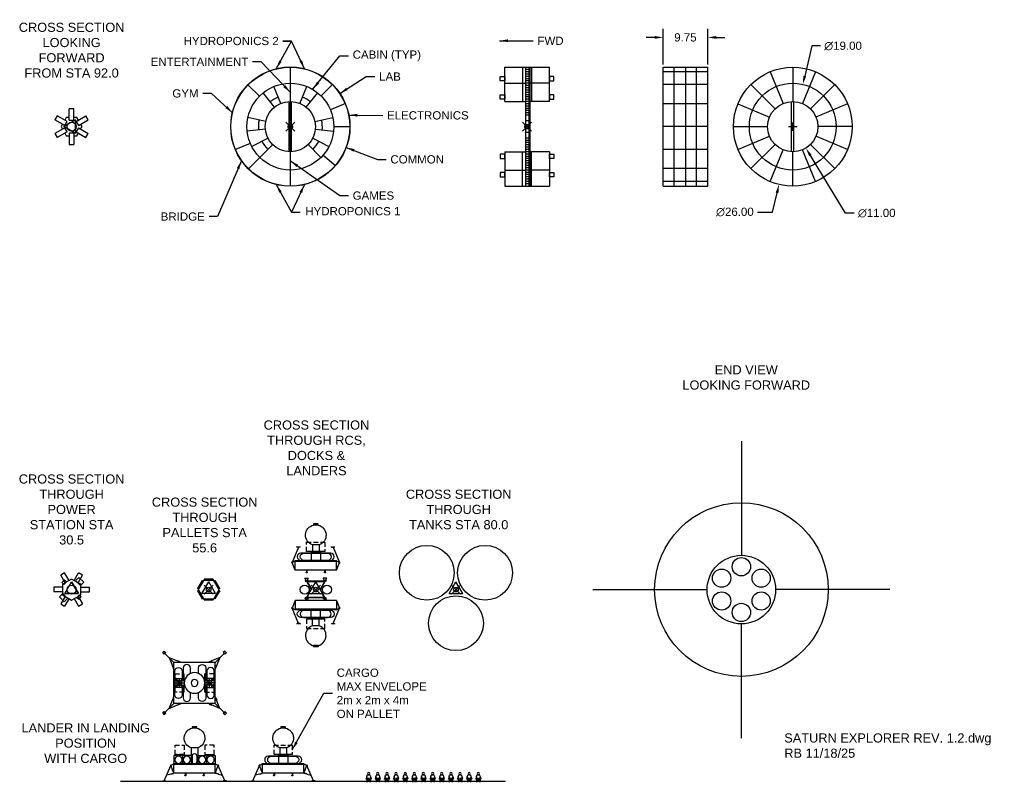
# Model space of a CAD drawing. Extents: x -551 to 377, y -175 to 369.
# Drawn here: x 164.5 to 377.1, y -42 to 124.8 of the extents above; entities that cross this region are included whole.
import ezdxf

# ---------------------------------------------------------------- set-up
doc = ezdxf.new("R2010")
doc.units = 0
doc.header["$LTSCALE"] = 2
doc.header["$MEASUREMENT"] = 0
doc.header["$PDMODE"] = 35
doc.linetypes.add('DASHED', pattern=[0.75, 0.5, -0.25])
doc.layers.get('0').update_dxf_attribs({"color": 2, "linetype": 'CONTINUOUS'})
doc.layers.get('DEFPOINTS').update_dxf_attribs({"color": 2, "linetype": 'CONTINUOUS'})
for name, color, linetype in [('ARTICLES', 122, 'CONTINUOUS'), ('BAT', 6, 'CONTINUOUS'), ('BEARING', 1, 'CONTINUOUS'), ('CALLOUTS2', 5, 'CONTINUOUS'), ('CREW', 7, 'CONTINUOUS'), ('DIM', 5, 'CONTINUOUS'), ('GEN', 30, 'CONTINUOUS'), ('HATCH', 6, 'CONTINUOUS'), ('LANDER', 232, 'CONTINUOUS'), ('NOZZLE', 1, 'CONTINUOUS'), ('PALLET', 32, 'CONTINUOUS'), ('PARTITION', 252, 'CONTINUOUS'), ('RADIATORS', 1, 'CONTINUOUS'), ('RCS', 5, 'CONTINUOUS'), ('REACTOR', 6, 'CONTINUOUS'), ('RING', 94, 'CONTINUOUS'), ('SHIELDING', 132, 'CONTINUOUS'), ('STRUCTURE', 252, 'CONTINUOUS'), ('TANKS', 5, 'CONTINUOUS'), ('TEXT', 5, 'CONTINUOUS'), ('UTILITIES', 7, 'CONTINUOUS')]:
    doc.layers.add(name, color=color, linetype=linetype)
doc.styles.get("Standard").update_dxf_attribs({"font": 'arial.ttf'})
doc.dimstyles.get("Standard").update_dxf_attribs({"dimscale": 10, "dimtxt": 0.18, "dimasz": 0.1875, "dimexe": 0.1875, "dimexo": 0.0625, "dimgap": 0.09375, "dimtad": 0, "dimtih": 1, "dimtoh": 1, "dimzin": 0, "dimtxsty": 'STANDARD', "dimcen": 0.09375, "dimazin": 3, "dimtfac": 1, "dimtdec": 4, "dimtofl": 0, "dimtmove": 0, "dimatfit": 3, "dimtolj": 1, "dimtzin": 0})

# ---------------------------------------------------------------- blocks, each defined once
blk = doc.blocks.new('*D26')
at = {"color": 0, "linetype": 'BYBLOCK'}
for p, q in [((146.594812, 100.374405), (146.594812, 102.249405)), ((145.657312, 101.311905), (147.532312, 101.311905)), ((142.14876, 82.63018), (143.150907, 86.841067)), ((138.875261, 82.63018), (142.14876, 82.63018))]:
    blk.add_line(p, q, dxfattribs=at)
blk.add_solid([(142.846897, 86.913418), (143.454916, 86.768716), (143.585012, 88.665123)], dxfattribs=at)
at = {"layer": 'DEFPOINTS', "color": 0, "linetype": 'BYBLOCK'}
for p in [(149.604612, 113.958687), (143.585012, 88.665123)]:
    blk.add_point(p, dxfattribs=at)
at = {"color": 0, "linetype": 'BYBLOCK', "insert": (133.924596, 82.63018), "char_height": 1.8, "attachment_point": 5}
blk.add_mtext('\\A1;∅26.00', dxfattribs=at)
blk = doc.blocks.new('*D27')
at = {"color": 0, "linetype": 'BYBLOCK'}
for p, q in [((150.774928, 118.966653), (149.215612, 112.380872)), ((152.649928, 118.966653), (150.774928, 118.966653)), ((146.594812, 100.374405), (146.594812, 102.249405)), ((145.657312, 101.311905), (147.532312, 101.311905))]:
    blk.add_line(p, q, dxfattribs=at)
blk.add_solid([(148.91152, 112.452872), (149.519705, 112.308872), (148.783612, 110.556317)], dxfattribs=at)
at = {"layer": 'DEFPOINTS', "color": 0, "linetype": 'BYBLOCK'}
for p in [(148.783612, 110.556317), (144.406012, 92.067493)]:
    blk.add_point(p, dxfattribs=at)
at = {"color": 0, "linetype": 'BYBLOCK', "insert": (157.600593, 118.966653), "char_height": 1.8, "attachment_point": 5}
blk.add_mtext('\\A1;∅19.00', dxfattribs=at)
blk = doc.blocks.new('LANDER-SIDE-VIEW')
for p, q in [((-0.5, -0.556259), (0.5, -0.556259)), ((-0.5, -0.806259), (-0.5, -0.556259)), ((-0.5, -0.806259), (0.5, -0.806259)), ((0.5, -0.556259), (0.5, -0.806259)), ((-0.75, -5.12132), (-0.75, -6.5529)), ((-0.75, -5.12132), (0.75, -5.12132)), ((0.75, -5.12132), (0.75, -6.5529)), ((-1, -6.5529), (1, -6.5529)), ((-1, -6.5529), (1, -6.8029)), ((1, -6.5529), (-1, -6.8029)), ((-1, -6.5529), (-1, -6.8029)), ((-1, -6.8029), (-1, -8.6529)), ((-1, -6.8029), (1, -6.8029)), ((1, -6.5529), (1, -6.8029)), ((1, -6.8029), (1, -8.6529)), ((-6.617117, -12.37289), (-5.196287, -9.012712)), ((-4.5, -8.6529), (-5.196287, -9.012712)), ((-4.5, -10.6529), (-5.196287, -9.012712)), ((-4.5, -10.6529), (-4.5, -8.6529)), ((-4.5, -8.6529), (4.5, -8.6529)), ((-4.5, -8.7529), (4.5, -8.7529)), ((4.5, -10.6529), (4.5, -8.6529)), ((4.5, -8.6529), (5.196287, -9.012712)), ((4.5, -10.6529), (5.196287, -9.012712)), ((6.617117, -12.37289), (5.196287, -9.012712)), ((-6.97067, -12.37289), (-6.97067, -12.511897)), ((-6.97067, -12.37289), (-6.274806, -12.37289)), ((-6.617117, -12.37289), (-6.617117, -12.511897)), ((-6.274806, -12.37289), (-6.274806, -12.511897)), ((-5.192078, -10.858857), (-6.089894, -11.126039)), ((-5.206957, -10.811294), (-4.620031, -10.6367)), ((-5.206957, -10.811294), (-5.177239, -10.906291)), ((-5.177239, -10.906291), (-4.590313, -10.731697)), ((-4.620031, -10.6367), (-4.590313, -10.731697)), ((-4.5, -10.6529), (-4.605172, -10.684198)), ((-4.5, -10.6529), (4.5, -10.6529)), ((-2.0625, -10.6529), (-2.0625, -11.074838)), ((-1.9375, -10.6529), (-1.9375, -11.074838)), ((1.9375, -10.6529), (1.9375, -11.074838)), ((2.0625, -10.6529), (2.0625, -11.074838)), ((4.5, -10.6529), (4.605172, -10.684198)), ((4.620031, -10.6367), (4.590313, -10.731697)), ((5.177239, -10.906291), (4.590313, -10.731697)), ((5.206957, -10.811294), (4.620031, -10.6367)), ((5.206957, -10.811294), (5.177239, -10.906291)), ((5.192078, -10.858857), (6.089894, -11.126039)), ((6.97067, -12.37289), (6.274806, -12.37289)), ((6.274806, -12.37289), (6.274806, -12.511897)), ((6.617117, -12.37289), (6.617117, -12.511897)), ((6.97067, -12.37289), (6.97067, -12.511897))]:
    blk.add_line(p, q)
at = {"linetype": 'DASHED'}
blk.add_lwpolyline([(-2, -4.5529), (-2, -6.5529), (2, -6.5529), (2, -4.5529)], close=True, dxfattribs=at)
for points in [[(-3.25, -8.5279, -1), (-3.25, -6.9279), (3.25, -6.9279, -1), (3.25, -8.5279)], [(2.59, -8.5279, 1), (2.59, -6.9279), (-2.59, -6.9279, 1), (-2.59, -8.5279)]]:
    blk.add_lwpolyline(points, format="xyb", close=True)
for centre in [(-5.196287, -9.012712), (5.196287, -9.012712)]:
    blk.add_circle(centre, 0.1)
for centre, radius, start, end in [((0, -3), 2.25, 102.839588, 250.528779), ((0, -3), 2.25, 289.471221, 77.160412), ((-2, -11.1529), 0.1, 128.682187, 51.317813), ((2, -11.1529), 0.1, 128.682187, 51.317813)]:
    blk.add_arc(centre, radius, start, end)
blk = doc.blocks.new('LANDER-FRONT-VIEW')
for p, q in [((-0.5, -0.556259), (0.5, -0.556259)), ((-0.5, -0.806259), (-0.5, -0.556259)), ((-0.5, -0.806259), (0.5, -0.806259)), ((0.5, -0.556259), (0.5, -0.806259)), ((-0.75, -5.12132), (-0.75, -8.6529)), ((-0.75, -5.12132), (0.75, -5.12132)), ((0.75, -5.12132), (0.75, -8.6529)), ((-0.75, -6.8029), (-4.5, -6.8029)), ((-4.5, -6.8029), (-4.5, -8.6529)), ((-2.27059, -6.5529), (-4.27059, -6.5529)), ((-4.27059, -6.5529), (-2.27059, -6.8029)), ((-2.27059, -6.5529), (-4.27059, -6.8029)), ((-4.27059, -6.5529), (-4.27059, -6.8029)), ((-4.27059, -6.8029), (-2.27059, -6.8029)), ((-2.6, -6.8029), (-2.6, -8.6529)), ((-2.27059, -6.5529), (-2.27059, -6.8029)), ((-0.5, -6.9029), (-0.5, -8.1529)), ((0.5, -6.9029), (0.5, -8.1529)), ((0.75, -6.8029), (4.5, -6.8029)), ((4.27059, -6.5529), (2.27059, -6.5529)), ((4.27059, -6.5529), (2.27059, -6.8029)), ((2.27059, -6.5529), (4.27059, -6.8029)), ((2.27059, -6.5529), (2.27059, -6.8029)), ((2.27059, -6.8029), (4.27059, -6.8029)), ((2.6, -6.8029), (2.6, -8.6529)), ((4.27059, -6.5529), (4.27059, -6.8029)), ((4.5, -6.8029), (4.5, -8.6529)), ((-6.617117, -12.37289), (-5.196287, -9.012712)), ((-4.5, -8.6529), (-5.196287, -9.012712)), ((-4.5, -10.6529), (-5.196287, -9.012712)), ((-4.5, -10.6529), (-4.5, -8.6529)), ((-4.5, -8.6529), (4.5, -8.6529)), ((-4.5, -8.7529), (4.5, -8.7529)), ((4.5, -10.6529), (4.5, -8.6529)), ((4.5, -8.6529), (5.196287, -9.012712)), ((4.5, -10.6529), (5.196287, -9.012712)), ((6.617117, -12.37289), (5.196287, -9.012712)), ((-6.97067, -12.37289), (-6.97067, -12.511897)), ((-6.97067, -12.37289), (-6.274806, -12.37289)), ((-6.617117, -12.37289), (-6.617117, -12.511897)), ((-6.274806, -12.37289), (-6.274806, -12.511897)), ((-5.192078, -10.858857), (-6.089894, -11.126039)), ((-5.206957, -10.811294), (-4.620031, -10.6367)), ((-5.206957, -10.811294), (-5.177239, -10.906291)), ((-5.177239, -10.906291), (-4.590313, -10.731697)), ((-4.620031, -10.6367), (-4.590313, -10.731697)), ((-4.5, -10.6529), (-4.605172, -10.684198)), ((-4.5, -10.6529), (4.5, -10.6529)), ((-2.0625, -10.6529), (-2.0625, -11.074838)), ((-1.9375, -10.6529), (-1.9375, -11.074838)), ((1.9375, -10.6529), (1.9375, -11.074838)), ((2.0625, -10.6529), (2.0625, -11.074838)), ((4.5, -10.6529), (4.605172, -10.684198)), ((4.620031, -10.6367), (4.590313, -10.731697)), ((5.177239, -10.906291), (4.590313, -10.731697)), ((5.206957, -10.811294), (4.620031, -10.6367)), ((5.206957, -10.811294), (5.177239, -10.906291)), ((5.192078, -10.858857), (6.089894, -11.126039)), ((6.274806, -12.37289), (6.274806, -12.511897)), ((6.97067, -12.37289), (6.274806, -12.37289)), ((6.617117, -12.37289), (6.617117, -12.511897)), ((6.97067, -12.37289), (6.97067, -12.511897))]:
    blk.add_line(p, q)
at = {"linetype": 'DASHED'}
for points in [[(-2.27059, -6.5529), (-4.27059, -6.5529), (-4.27059, -4.5529), (-2.27059, -4.5529)], [(2.27059, -6.5529), (4.27059, -6.5529), (4.27059, -4.5529), (2.27059, -4.5529)]]:
    blk.add_lwpolyline(points, close=True, dxfattribs=at)
for centre, radius in [((-3.525, -7.7279), 0.8), ((-1.675, -7.7279), 0.8), ((1.675, -7.7279), 0.8), ((3.525, -7.7279), 0.8), ((-5.196287, -9.012712), 0.1), ((5.196287, -9.012712), 0.1)]:
    blk.add_circle(centre, radius)
for centre, radius, start, end in [((0, -3), 2.25, 102.839588, 250.528779), ((0, -3), 2.25, 289.471221, 77.160412), ((0, -6.9029), 0.5, 0, 180), ((0, -8.1529), 0.5, 180, 0), ((-2, -11.1529), 0.1, 128.682187, 51.317813), ((2, -11.1529), 0.1, 128.682187, 51.317813)]:
    blk.add_arc(centre, radius, start, end)
blk = doc.blocks.new('CREW')
at = {"layer": 'CREW'}
for p, q in [((-0.4, 1.1), (-0.550495, 0.62512)), ((-0.303997, 0.840027), (-0.454492, 0)), ((-0.2, 0), (-0.454492, 0)), ((-0.412351, 0.60037), (-0.303997, 0.840027)), ((-0.074825, 0.707061), (-0.2, 0)), ((0.074825, 0.707061), (0.2, 0)), ((0.454492, 0), (0.2, 0)), ((0.412351, 0.60037), (0.303997, 0.840027)), ((0.303997, 0.840027), (0.454492, 0)), ((0.4, 1.1), (0.550495, 0.62512))]:
    blk.add_line(p, q, dxfattribs=at)
blk.add_circle((0, 1.75), 0.25, dxfattribs=at)
for centre, radius, start, end in [((-0.481423, 0.612745), 0.070172, 169.842925, 349.842925), ((0, 1.1), 0.4, 319.46356, 220.53644), ((0, 1.1), 0.4, 259.218627, 280.781373), ((0.481423, 0.612745), 0.070172, 190.157075, 10.157075)]:
    blk.add_arc(centre, radius, start, end, dxfattribs=at)
blk = doc.blocks.new('LANDER-TOP-VIEW')
for p, q in [((-6.97067, 6.617117), (-6.617117, 6.97067)), ((-6.97067, 6.617117), (-6.628359, 6.274806)), ((-6.628359, 6.274806), (-6.274806, 6.628359)), ((-4.5, 4.5), (-6.622738, 6.622738)), ((-6.617117, 6.97067), (-6.274806, 6.628359)), ((4.5, 4.5), (6.622738, 6.622738)), ((4.5, 4.5), (6.622738, 6.622738)), ((4.5, 4.5), (6.622738, 6.622738)), ((4.5, 4.5), (6.622738, 6.622738)), ((6.617117, 6.97067), (6.274806, 6.628359)), ((6.617117, 6.97067), (6.274806, 6.628359)), ((6.617117, 6.97067), (6.274806, 6.628359)), ((6.617117, 6.97067), (6.274806, 6.628359)), ((6.628359, 6.274806), (6.274806, 6.628359)), ((6.628359, 6.274806), (6.274806, 6.628359)), ((6.628359, 6.274806), (6.274806, 6.628359)), ((6.628359, 6.274806), (6.274806, 6.628359)), ((6.97067, 6.617117), (6.617117, 6.97067)), ((6.97067, 6.617117), (6.617117, 6.97067)), ((6.97067, 6.617117), (6.617117, 6.97067)), ((6.97067, 6.617117), (6.617117, 6.97067)), ((6.97067, 6.617117), (6.628359, 6.274806)), ((6.97067, 6.617117), (6.628359, 6.274806)), ((6.97067, 6.617117), (6.628359, 6.274806)), ((6.97067, 6.617117), (6.628359, 6.274806)), ((-5.561369, 5.561369), (-3.739067, 4.806236)), ((-5.561369, 5.561369), (-4.806236, 3.739067)), ((-4.5, 4.5), (-4.5, -4.5)), ((-4.5, 4.5), (4.5, 4.5)), ((-3.719969, 4.852341), (-3.758238, 4.759953)), ((-3.758238, 4.759953), (-3.20391, 4.530343)), ((-3.165642, 4.622731), (-3.719969, 4.852341)), ((-3.20391, 4.530343), (-3.165642, 4.622731)), ((-3.184776, 4.576537), (-3, 4.5)), ((-2.5, 4.325), (2.59, 4.325)), ((1, 4.27059), (-1, 2.27059)), ((-1, 2.27059), (-1, 4.27059)), ((-1, 4.27059), (1, 2.27059)), ((-1, 4.27059), (1, 4.27059)), ((-0.5, 4.27059), (-0.5, 2.27059)), ((0, 4.27059), (0, 2.27059)), ((0.5, 4.27059), (0.5, 2.27059)), ((1, 4.27059), (1, 2.27059)), ((3.184776, 4.576537), (3, 4.5)), ((3.165642, 4.622731), (3.719969, 4.852341)), ((3.20391, 4.530343), (3.165642, 4.622731)), ((3.758238, 4.759953), (3.20391, 4.530343)), ((3.719969, 4.852341), (3.758238, 4.759953)), ((5.561369, 5.561369), (3.739067, 4.806236)), ((4.5, 4.5), (4.5, -4.5)), ((5.561369, 5.561369), (4.806236, 3.739067)), ((-4.852341, 3.719969), (-4.759953, 3.758238)), ((-4.622731, 3.165642), (-4.852341, 3.719969)), ((-4.759953, 3.758238), (-4.530343, 3.20391)), ((-4.530343, 3.20391), (-4.622731, 3.165642)), ((-1, 3.77059), (1, 3.77059)), ((-1, 3.27059), (1, 3.27059)), ((-1, 2.77059), (1, 2.77059)), ((1, 2.27059), (-1, 2.27059)), ((4.759953, 3.758238), (4.530343, 3.20391)), ((4.530343, 3.20391), (4.622731, 3.165642)), ((4.622731, 3.165642), (4.852341, 3.719969)), ((4.852341, 3.719969), (4.759953, 3.758238)), ((-5.561369, -5.561369), (-4.806236, -3.739067)), ((-4.622731, -3.165642), (-4.852341, -3.719969)), ((-4.852341, -3.719969), (-4.759953, -3.758238)), ((-4.759953, -3.758238), (-4.530343, -3.20391)), ((-4.530343, -3.20391), (-4.622731, -3.165642)), ((-1, -4.27059), (1, -2.27059)), ((1, -4.27059), (-1, -2.27059)), ((-1, -2.27059), (-1, -4.27059)), ((1, -2.27059), (-1, -2.27059)), ((-1, -2.77059), (1, -2.77059)), ((-1, -3.27059), (1, -3.27059)), ((-1, -3.77059), (1, -3.77059)), ((-0.5, -4.27059), (-0.5, -2.27059)), ((0, -4.27059), (0, -2.27059)), ((0.5, -4.27059), (0.5, -2.27059)), ((1, -4.27059), (1, -2.27059)), ((4.530343, -3.20391), (4.622731, -3.165642)), ((4.759953, -3.758238), (4.530343, -3.20391)), ((4.622731, -3.165642), (4.852341, -3.719969)), ((4.852341, -3.719969), (4.759953, -3.758238)), ((5.561369, -5.561369), (4.806236, -3.739067)), ((-6.97067, -6.617117), (-6.628359, -6.274806)), ((-6.97067, -6.617117), (-6.628359, -6.274806)), ((-6.97067, -6.617117), (-6.628359, -6.274806)), ((-6.97067, -6.617117), (-6.628359, -6.274806)), ((-6.274806, -6.628359), (-6.628359, -6.274806)), ((-6.274806, -6.628359), (-6.628359, -6.274806)), ((-6.274806, -6.628359), (-6.628359, -6.274806)), ((-6.274806, -6.628359), (-6.628359, -6.274806)), ((-4.5, -4.5), (-6.622738, -6.622738)), ((-4.5, -4.5), (-6.622738, -6.622738)), ((-4.5, -4.5), (-6.622738, -6.622738)), ((-4.5, -4.5), (-6.622738, -6.622738)), ((-5.561369, -5.561369), (-3.739067, -4.806236)), ((-4.5, -4.5), (4.5, -4.5)), ((-3.758238, -4.759953), (-3.20391, -4.530343)), ((-3.719969, -4.852341), (-3.758238, -4.759953)), ((-3.165642, -4.622731), (-3.719969, -4.852341)), ((-3.20391, -4.530343), (-3.165642, -4.622731)), ((-3.184776, -4.576537), (-3, -4.5)), ((-2.5, -4.325), (2.59, -4.325)), ((-1, -4.27059), (1, -4.27059)), ((3.184776, -4.576537), (3, -4.5)), ((3.20391, -4.530343), (3.165642, -4.622731)), ((3.165642, -4.622731), (3.719969, -4.852341)), ((3.758238, -4.759953), (3.20391, -4.530343)), ((3.719969, -4.852341), (3.758238, -4.759953)), ((5.561369, -5.561369), (3.739067, -4.806236)), ((4.5, -4.5), (6.622738, -6.622738)), ((6.274806, -6.628359), (6.628359, -6.274806)), ((6.97067, -6.617117), (6.628359, -6.274806)), ((-6.617117, -6.97067), (-6.97067, -6.617117)), ((-6.617117, -6.97067), (-6.97067, -6.617117)), ((-6.617117, -6.97067), (-6.97067, -6.617117)), ((-6.617117, -6.97067), (-6.97067, -6.617117)), ((-6.617117, -6.97067), (-6.274806, -6.628359)), ((-6.617117, -6.97067), (-6.274806, -6.628359)), ((-6.617117, -6.97067), (-6.274806, -6.628359)), ((-6.617117, -6.97067), (-6.274806, -6.628359)), ((6.617117, -6.97067), (6.274806, -6.628359)), ((6.617117, -6.97067), (6.97067, -6.617117))]:
    blk.add_line(p, q)
at = {"linetype": 'DASHED'}
for p, q in [((-2, 4.27059), (-1, 4.27059)), ((-2, 2.27059), (-2, 4.27059)), ((1, 4.27059), (2, 4.27059)), ((2, 4.27059), (2, 2.27059)), ((-2, 2.27059), (-1, 2.27059)), ((1, 2.27059), (2, 2.27059)), ((-2, -2.27059), (-1, -2.27059)), ((-2, -2.27059), (-2, -4.27059)), ((1, -2.27059), (2, -2.27059)), ((2, -4.27059), (2, -2.27059)), ((-2, -4.27059), (-1, -4.27059)), ((1, -4.27059), (2, -4.27059))]:
    blk.add_line(p, q, dxfattribs=at)
for points in [[(-1, 2.725), (-2.59, 2.725, -1), (-2.59, 4.325), (-2.5, 4.325)], [(2.5, 4.325), (2.59, 4.325, -1), (2.59, 2.725), (1, 2.725)], [(-1, 2.475), (-3.25, 2.475, 1), (-3.25, 0.875), (-2.07289, 0.875)], [(2.07289, 0.875), (3.25, 0.875, 1), (3.25, 2.475), (1, 2.475)], [(-1, -2.475), (-3.25, -2.475, -1), (-3.25, -0.875), (-2.07289, -0.875)], [(2.07289, -0.875), (3.25, -0.875, -1), (3.25, -2.475), (1, -2.475)], [(-1, -2.725), (-2.59, -2.725, 1), (-2.59, -4.325), (-2.5, -4.325)], [(2.5, -4.325), (2.59, -4.325, 1), (2.59, -2.725), (1, -2.725)]]:
    blk.add_lwpolyline(points, format="xyb")
for radius in [2.25, 0.75]:
    blk.add_circle((0, 0), radius)
at = {"layer": 'DIM', "char_height": 4.32, "attachment_point": 6}
for insert in [(283.591239, 148.856929), (299.931237, 148.856929), (195.932948, 142.639082), (212.272946, 142.639082), (277.048491, 143.39568), (293.388489, 143.39568), (189.3902, 137.177832), (205.730198, 137.177832), (190.340711, 129.809113), (206.680709, 129.809113), (255.775896, 129.809113), (272.115894, 129.809113), (183.797962, 124.347863), (200.13796, 124.347863), (249.233148, 124.347863), (265.573146, 124.347863)]:
    blk.add_mtext('\\A1;', dxfattribs=dict(at, insert=insert))
blk = doc.blocks.new('LANDER-SIDE-DOCK')
for p, q in [((-0.5, -0.556259), (0.5, -0.556259)), ((-0.5, -0.806259), (-0.5, -0.556259)), ((-0.5, -0.806259), (0.5, -0.806259)), ((0.5, -0.556259), (0.5, -0.806259)), ((-3.775457, -5.652533), (-5.196287, -9.012712)), ((-4.117768, -5.652533), (-4.117768, -5.513527)), ((-3.421904, -5.652533), (-4.117768, -5.652533)), ((-3.775457, -5.652533), (-3.775457, -5.513527)), ((-3.421904, -5.652533), (-3.421904, -5.513527)), ((-0.75, -5.12132), (-0.75, -6.5529)), ((-0.75, -5.12132), (0.75, -5.12132)), ((0.75, -5.12132), (0.75, -6.5529)), ((3.421904, -5.652533), (3.421904, -5.513527)), ((3.421904, -5.652533), (4.117768, -5.652533)), ((3.775457, -5.652533), (3.775457, -5.513527)), ((3.775457, -5.652533), (5.196287, -9.012712)), ((4.117768, -5.652533), (4.117768, -5.513527)), ((1, -6.5529), (-1, -6.8029)), ((-1, -6.5529), (1, -6.8029)), ((-1, -6.5529), (-1, -6.8029)), ((-1, -6.5529), (1, -6.5529)), ((-1, -6.8029), (-1, -8.6529)), ((-1, -6.8029), (1, -6.8029)), ((1, -6.5529), (1, -6.8029)), ((1, -6.8029), (1, -8.6529)), ((-4.5, -8.6529), (-5.196287, -9.012712)), ((-4.5, -10.6529), (-5.196287, -9.012712)), ((-4.5, -8.6529), (4.5, -8.6529)), ((-4.5, -10.6529), (-4.5, -8.6529)), ((-4.5, -8.7529), (4.5, -8.7529)), ((4.5, -10.6529), (4.5, -8.6529)), ((4.5, -8.6529), (5.196287, -9.012712)), ((4.5, -10.6529), (5.196287, -9.012712)), ((-4.5, -10.6529), (4.5, -10.6529)), ((-2.0625, -10.6529), (-2.0625, -11.074838)), ((-1.9375, -10.6529), (-1.9375, -11.074838)), ((1.9375, -10.6529), (1.9375, -11.074838)), ((2.0625, -10.6529), (2.0625, -11.074838))]:
    blk.add_line(p, q)
at = {"linetype": 'DASHED'}
blk.add_lwpolyline([(-2, -4.5529), (-2, -6.5529), (2, -6.5529), (2, -4.5529)], close=True, dxfattribs=at)
for points in [[(-3.25, -8.5279, -1), (-3.25, -6.9279), (3.25, -6.9279, -1), (3.25, -8.5279)], [(2.59, -8.5279, 1), (2.59, -6.9279), (-2.59, -6.9279, 1), (-2.59, -8.5279)]]:
    blk.add_lwpolyline(points, format="xyb", close=True)
for centre in [(-5.196287, -9.012712), (5.196287, -9.012712)]:
    blk.add_circle(centre, 0.1)
for centre, radius, start, end in [((0, -3), 2.25, 102.839588, 250.528779), ((0, -3), 2.25, 289.471221, 77.160412), ((-2, -11.1529), 0.1, 128.682187, 51.317813), ((2, -11.1529), 0.1, 128.682187, 51.317813)]:
    blk.add_arc(centre, radius, start, end)
blk = doc.blocks.new('*D28')
at = {"color": 0, "linetype": 'BYBLOCK'}
for p, q in [((146.594812, 100.374405), (146.594812, 102.249405)), ((145.657312, 101.311905), (147.532312, 101.311905)), ((158.150925, 82.380445), (150.437331, 95.017012)), ((160.025925, 82.380445), (158.150925, 82.380445))]:
    blk.add_line(p, q, dxfattribs=at)
blk.add_solid([(150.704064, 95.179831), (150.170598, 94.854194), (149.460419, 96.617409)], dxfattribs=at)
at = {"layer": 'DEFPOINTS', "color": 0, "linetype": 'BYBLOCK'}
for p in [(143.729205, 106.006401), (149.460419, 96.617409)]:
    blk.add_point(p, dxfattribs=at)
at = {"color": 0, "linetype": 'BYBLOCK', "insert": (164.97659, 82.380445), "char_height": 1.8, "attachment_point": 5}
blk.add_mtext('\\A1;∅11.00', dxfattribs=at)
blk = doc.blocks.new('*D25')
at = {"color": 0, "linetype": 'BYBLOCK'}
for p, q in [((118.221933, 114.936905), (118.221933, 122.714667)), ((127.971933, 114.936905), (127.971933, 122.714667)), ((116.346933, 120.839667), (114.471933, 120.839667)), ((129.846933, 120.839667), (131.721933, 120.839667))]:
    blk.add_line(p, q, dxfattribs=at)
for points in [[(116.346933, 121.152167), (116.346933, 120.527167), (118.221933, 120.839667)], [(129.846933, 121.152167), (129.846933, 120.527167), (127.971933, 120.839667)]]:
    blk.add_solid(points, dxfattribs=at)
at = {"layer": 'DEFPOINTS', "color": 0, "linetype": 'BYBLOCK'}
for p in [(127.971933, 120.839667), (118.221933, 114.311905), (127.971933, 114.311905)]:
    blk.add_point(p, dxfattribs=at)
at = {"color": 0, "linetype": 'BYBLOCK', "insert": (123.096933, 120.839667), "char_height": 1.8, "attachment_point": 5}
blk.add_mtext('\\A1;9.75', dxfattribs=at)

msp = doc.modelspace()

# ---------------------------------------------------------------- linework, layer by layer
at = {"layer": 'ARTICLES'}
for points in [[(269.749582, 112.311905), (270.749582, 112.311905), (270.749582, 111.311905), (269.749582, 111.311905)], [(281.499582, 112.311905), (280.499582, 112.311905), (280.499582, 111.311905), (281.499582, 111.311905)], [(269.749582, 108.311905), (270.749582, 108.311905), (270.749582, 107.311905), (269.749582, 107.311905)], [(281.499582, 108.311905), (280.499582, 108.311905), (280.499582, 107.311905), (281.499582, 107.311905)], [(269.749582, 94.311905), (270.749582, 94.311905), (270.749582, 95.311905), (269.749582, 95.311905)], [(281.499582, 94.311905), (280.499582, 94.311905), (280.499582, 95.311905), (281.499582, 95.311905)], [(269.749582, 90.311905), (270.749582, 90.311905), (270.749582, 91.311905), (269.749582, 91.311905)], [(281.499582, 90.311905), (280.499582, 90.311905), (280.499582, 91.311905), (281.499582, 91.311905)]]:
    msp.add_lwpolyline(points, close=True, dxfattribs=at)
at = {"layer": 'BAT'}
for points in [[(173.81004, 1.555635), (174.375725, 2.12132), (174.799989, 1.697056), (174.234304, 1.131371)], [(177.486995, -2.12132), (178.05268, -1.555635), (177.628416, -1.131371), (177.062731, -1.697056)]]:
    msp.add_lwpolyline(points, close=True, dxfattribs=at)
at = {"layer": 'BEARING'}
for p, q in [((271.349582, 114.366905), (271.344582, 114.366905)), ((271.404582, 114.366905), (271.399582, 114.366905)), ((279.844582, 114.366905), (279.849582, 114.366905)), ((279.899582, 114.366905), (279.904582, 114.366905)), ((271.349582, 88.256905), (271.344582, 88.256905)), ((271.404582, 88.256905), (271.399582, 88.256905)), ((279.844582, 88.256905), (279.849582, 88.256905)), ((279.899582, 88.256905), (279.904582, 88.256905))]:
    msp.add_line(p, q, dxfattribs=at)
for points in [[(271.344582, 114.366905), (271.344582, 114.311905), (271.404582, 114.311905), (271.404582, 114.366905)], [(271.349582, 114.366905), (271.349582, 114.316905), (271.399582, 114.316905), (271.399582, 114.366905)], [(279.904582, 114.366905), (279.904582, 114.311905), (279.844582, 114.311905), (279.844582, 114.366905)], [(279.899582, 114.366905), (279.899582, 114.316905), (279.849582, 114.316905), (279.849582, 114.366905)], [(271.344582, 88.256905), (271.344582, 88.311905), (271.404582, 88.311905), (271.404582, 88.256905)], [(271.349582, 88.256905), (271.349582, 88.306905), (271.399582, 88.306905), (271.399582, 88.256905)], [(279.904582, 88.256905), (279.904582, 88.311905), (279.844582, 88.311905), (279.844582, 88.256905)], [(279.899582, 88.256905), (279.899582, 88.306905), (279.849582, 88.306905), (279.849582, 88.256905)]]:
    msp.add_lwpolyline(points, dxfattribs=at)
msp.add_circle((223.817104, 101.311905), 13.05, dxfattribs=at)
at = {"layer": 'CALLOUTS2'}
for p, q in [((222.201564, 120.046485), (224.076564, 120.046485)), ((224.076564, 82.577325), (225.936375, 82.577325))]:
    msp.add_line(p, q, dxfattribs=at)
at = {"layer": 'DIM'}
for p in [(223.817104, 101.311905), (223.817104, 101.311905), (275.624582, 101.311905), (205.94255, 0), (229.377302, 0), (260.05417, -0.025101)]:
    msp.add_point(p, dxfattribs=at)
at = {"layer": 'GEN'}
for points in [[(177.875904, 0.883883), (176.815244, 1.944544), (177.52235, 2.65165), (178.583011, 1.59099)], [(175.047477, -1.944544), (173.986816, -0.883883), (173.27971, -1.59099), (174.34037, -2.65165)]]:
    msp.add_lwpolyline(points, close=True, dxfattribs=at)
at = {"layer": 'HATCH'}
for centre in [(175.93136, 101.311905), (175.93136, 0)]:
    msp.add_circle(centre, 1, dxfattribs=at)
at = {"layer": 'NOZZLE'}
for centre in [(322.534682, 5), (318.204555, 2.5), (326.864809, 2.5), (318.204555, -2.5), (326.864809, -2.5), (322.534682, -5)]:
    msp.add_circle(centre, 2, dxfattribs=at)
at = {"layer": 'PALLET'}
for p, q in [((204.94255, 2.25), (204.94255, 2)), ((204.94255, 2.25), (206.94255, 2)), ((206.94255, 2.25), (204.94255, 2)), ((206.94255, 2.25), (204.94255, 2.25)), ((206.94255, 2.25), (206.94255, 2)), ((204.493992, 1.991025), (203.493992, 0.258975)), ((203.493992, 0.258975), (204.710499, 1.866025)), ((203.493992, 0.258975), (203.710499, 0.133975)), ((204.493992, 1.991025), (203.710499, 0.133975)), ((204.710499, 1.866025), (203.710499, 0.133975)), ((204.493992, 1.991025), (204.710499, 1.866025)), ((206.94255, 2), (204.94255, 2)), ((207.391107, 1.991025), (207.1746, 1.866025)), ((208.391107, 0.258975), (207.1746, 1.866025)), ((208.1746, 0.133975), (207.1746, 1.866025)), ((207.391107, 1.991025), (208.1746, 0.133975)), ((208.391107, 0.258975), (207.391107, 1.991025)), ((208.391107, 0.258975), (208.1746, 0.133975)), ((203.493992, -0.258975), (203.710499, -0.133975)), ((203.493992, -0.258975), (204.710499, -1.866025)), ((203.493992, -0.258975), (204.493992, -1.991025)), ((204.493992, -1.991025), (203.710499, -0.133975)), ((203.710499, -0.133975), (204.710499, -1.866025)), ((204.493992, -1.991025), (204.710499, -1.866025)), ((204.94255, -2.25), (204.94255, -2)), ((206.94255, -2.25), (204.94255, -2)), ((204.94255, -2), (206.94255, -2)), ((204.94255, -2.25), (206.94255, -2)), ((206.94255, -2.25), (206.94255, -2)), ((207.1746, -1.866025), (208.1746, -0.133975)), ((208.391107, -0.258975), (207.1746, -1.866025)), ((207.391107, -1.991025), (207.1746, -1.866025)), ((207.391107, -1.991025), (208.1746, -0.133975)), ((207.391107, -1.991025), (208.391107, -0.258975)), ((208.391107, -0.258975), (208.1746, -0.133975)), ((204.94255, -2.25), (206.94255, -2.25))]:
    msp.add_line(p, q, dxfattribs=at)
at = {"layer": 'PARTITION'}
for p, q in [((217.041225, 107.970543), (214.544848, 110.423725)), ((220.355842, 105.586208), (217.83856, 108.694792)), ((221.721773, 106.397137), (220.197896, 110.095488)), ((225.912434, 106.397137), (227.436311, 110.095488)), ((227.278366, 105.586208), (229.795648, 108.694792)), ((230.534618, 108.029419), (233.009492, 110.504293)), ((235.856226, 106.347979), (232.581216, 104.978012)), ((218.437292, 102.455419), (214.524702, 103.287066)), ((229.196916, 102.455419), (233.109506, 103.287066)), ((218.347233, 100.736998), (214.369146, 100.318885)), ((229.286974, 100.736998), (233.265062, 100.318885)), ((233.317104, 101.311905), (236.817104, 101.311905)), ((218.925314, 98.797866), (215.367648, 96.969475)), ((228.708894, 98.797866), (232.266559, 96.969475)), ((215.052992, 97.645798), (211.824109, 96.295126)), ((217.123079, 94.570983), (219.948433, 97.402508)), ((230.511129, 94.570983), (227.685775, 97.402508)), ((217.123079, 94.570983), (214.656859, 92.087485)), ((231.008557, 95.104409), (233.65804, 92.817437))]:
    msp.add_line(p, q, dxfattribs=at)
for start, end in [(112.393731, 129), (51, 67.606269), (168, 186), (354, 12), (207.2, 225.249107), (314.750893, 332.8)]:
    msp.add_arc((223.817104, 101.311905), 7, start, end, dxfattribs=at)
at = {"layer": 'RADIATORS'}
for p, q in [((322.534682, 32.515071), (322.534682, 7.5)), ((290.019611, 0), (315.034682, 0)), ((355.049753, 0), (330.034682, 0)), ((322.534682, -32.515071), (322.534682, -7.5))]:
    msp.add_line(p, q, dxfattribs=at)
at = {"layer": 'RCS'}
for centre in [(226.940144, 0), (231.81446, 0)]:
    msp.add_circle(centre, 1, dxfattribs=at)
at = {"layer": 'REACTOR'}
msp.add_circle((322.534682, 0), 7.5, dxfattribs=at)
at = {"layer": 'RING'}
for p, q in [((223.817104, 88.311905), (223.817104, 114.311905)), ((270.749582, 110.811905), (270.749582, 114.311905)), ((270.749582, 114.311905), (280.499582, 114.311905)), ((274.624582, 114.311905), (274.624582, 106.811905)), ((275.249582, 114.311905), (275.249582, 88.311905)), ((275.999582, 113.811905), (275.249582, 113.811905)), ((275.999582, 113.311905), (275.249582, 113.311905)), ((275.999582, 112.811905), (275.249582, 112.811905)), ((275.999582, 114.311905), (275.999582, 88.311905)), ((276.624582, 114.311905), (276.624582, 106.811905)), ((280.499582, 110.811905), (280.499582, 114.311905)), ((270.749582, 106.811905), (270.749582, 110.811905)), ((270.749582, 110.811905), (275.249582, 110.811905)), ((275.999582, 112.311905), (275.249582, 112.311905)), ((275.999582, 111.811905), (275.249582, 111.811905)), ((275.999582, 111.311905), (275.249582, 111.311905)), ((275.999582, 110.811905), (275.249582, 110.811905)), ((280.499582, 110.811905), (275.999582, 110.811905)), ((280.499582, 106.811905), (280.499582, 110.811905)), ((280.499582, 106.811905), (280.499582, 110.811905)), ((275.999582, 110.311905), (275.249582, 110.311905)), ((275.999582, 109.811905), (275.249582, 109.811905)), ((275.999582, 109.311905), (275.249582, 109.311905)), ((275.999582, 108.811905), (275.249582, 108.811905)), ((223.567104, 95.81759), (223.567104, 106.80622)), ((224.067104, 95.81759), (224.067104, 106.80622)), ((270.749582, 106.811905), (275.249582, 106.811905)), ((275.999582, 108.311905), (275.249582, 108.311905)), ((275.999582, 107.811905), (275.249582, 107.811905)), ((275.999582, 107.311905), (275.249582, 107.311905)), ((275.999582, 106.811905), (275.249582, 106.811905)), ((275.999582, 106.311905), (275.249582, 106.311905)), ((280.499582, 106.811905), (275.999582, 106.811905)), ((275.999582, 105.811905), (275.249582, 105.811905)), ((275.999582, 105.311905), (275.249582, 105.311905)), ((275.999582, 104.811905), (275.249582, 104.811905)), ((275.999582, 104.311905), (275.249582, 104.311905)), ((275.999582, 103.829448), (275.249582, 103.829448)), ((275.999582, 102.570677), (275.249582, 102.570677)), ((275.999582, 101.311905), (275.249582, 101.311905)), ((275.999582, 100.053133), (275.249582, 100.053133)), ((275.999582, 98.794362), (275.249582, 98.794362)), ((275.999582, 98.311905), (275.249582, 98.311905)), ((275.999582, 97.811905), (275.249582, 97.811905)), ((270.749582, 95.811905), (270.749582, 91.811905)), ((270.749582, 95.811905), (275.249582, 95.811905)), ((274.624582, 88.311905), (274.624582, 95.811905)), ((275.999582, 97.311905), (275.249582, 97.311905)), ((275.999582, 96.811905), (275.249582, 96.811905)), ((275.999582, 96.311905), (275.249582, 96.311905)), ((275.999582, 95.811905), (275.249582, 95.811905)), ((280.499582, 95.811905), (275.999582, 95.811905)), ((276.624582, 88.311905), (276.624582, 95.811905)), ((280.499582, 95.811905), (280.499582, 91.811905)), ((275.999582, 95.311905), (275.249582, 95.311905)), ((275.999582, 94.811905), (275.249582, 94.811905)), ((275.999582, 94.311905), (275.249582, 94.311905)), ((275.999582, 93.811905), (275.249582, 93.811905)), ((270.749582, 91.811905), (270.749582, 88.311905)), ((270.749582, 91.811905), (275.124582, 91.811905)), ((270.749582, 91.811905), (275.249582, 91.811905)), ((275.999582, 93.311905), (275.249582, 93.311905)), ((275.999582, 92.811905), (275.249582, 92.811905)), ((275.999582, 92.311905), (275.249582, 92.311905)), ((275.999582, 91.811905), (275.249582, 91.811905)), ((280.499582, 91.811905), (275.999582, 91.811905)), ((280.499582, 91.811905), (280.499582, 88.311905)), ((275.999582, 91.311905), (275.249582, 91.311905)), ((275.999582, 91.311905), (275.249582, 91.311905)), ((275.999582, 90.811905), (275.249582, 90.811905)), ((275.999582, 90.311905), (275.249582, 90.311905)), ((275.999582, 89.811905), (275.249582, 89.811905)), ((275.999582, 89.311905), (275.249582, 89.311905)), ((270.749582, 88.311905), (280.499582, 88.311905)), ((275.999582, 88.811905), (275.249582, 88.811905))]:
    msp.add_line(p, q, dxfattribs=at)
for radius in [13, 9.5, 5.5]:
    msp.add_circle((223.817104, 101.311905), radius, dxfattribs=at)
at = {"layer": 'SHIELDING'}
msp.add_circle((322.534682, 0), 18.9987, dxfattribs=at)
at = {"layer": 'STRUCTURE'}
for p, q in [((305.408982, 88.311905), (305.408982, 114.311905)), ((305.408982, 114.311905), (315.158982, 114.311905)), ((315.158982, 113.322339), (305.408982, 113.322339)), ((307.848982, 88.311905), (307.848982, 114.311905)), ((310.283982, 114.311905), (310.283982, 88.311905)), ((312.718982, 88.311905), (312.718982, 114.311905)), ((315.158982, 88.311905), (315.158982, 114.311905)), ((328.806976, 113.322339), (331.677102, 106.393242)), ((328.806976, 113.322339), (331.677102, 106.393242)), ((333.781861, 114.311905), (333.781861, 106.811905)), ((333.781861, 114.311905), (333.781861, 106.811905)), ((338.756746, 113.322339), (335.88662, 106.393242)), ((338.756746, 113.322339), (335.88662, 106.393242)), ((315.158982, 110.504293), (305.408982, 110.504293)), ((324.589473, 110.504293), (329.892774, 105.200992)), ((324.589473, 110.504293), (329.892774, 105.200992)), ((342.974249, 110.504293), (337.670948, 105.200992)), ((342.974249, 110.504293), (337.670948, 105.200992)), ((315.158982, 106.28679), (305.408982, 106.28679)), ((321.771427, 106.28679), (328.700524, 103.416664)), ((321.771427, 106.28679), (328.700524, 103.416664)), ((333.531861, 95.81759), (333.531861, 106.80622)), ((334.031861, 95.81759), (334.031861, 106.80622)), ((345.792295, 106.28679), (338.863198, 103.416664)), ((345.792295, 106.28679), (338.863198, 103.416664)), ((175.43136, 102.744918), (175.43136, 105.220063)), ((176.43136, 105.220063), (175.43136, 105.220063)), ((176.43136, 102.744918), (176.43136, 105.220063)), ((172.796796, 103.698997), (172.296796, 102.832971)), ((172.796796, 103.698997), (172.296796, 102.832971)), ((174.440335, 101.595399), (172.296796, 102.832971)), ((174.940335, 102.461424), (172.796796, 103.698997)), ((176.797386, 102.811905), (174.199309, 101.311905)), ((174.199309, 101.311905), (176.797386, 102.811905)), ((174.440335, 101.595399), (174.940335, 102.461424)), ((174.77666, 103.311905), (174.449309, 102.744918)), ((175.43136, 103.311905), (174.77666, 103.311905)), ((175.43136, 102.744918), (176.43136, 102.744918)), ((177.086061, 103.311905), (176.43136, 103.311905)), ((176.797386, 102.811905), (176.797386, 99.811905)), ((176.797386, 99.811905), (176.797386, 102.811905)), ((176.922386, 102.461424), (179.065924, 103.698997)), ((176.922386, 102.461424), (177.422386, 101.595399)), ((177.413411, 102.744918), (177.086061, 103.311905)), ((177.422386, 101.595399), (179.565924, 102.832971)), ((179.565924, 102.832971), (179.065924, 103.698997)), ((179.565924, 102.832971), (179.065924, 103.698997)), ((174.440335, 101.028411), (172.296796, 99.790839)), ((174.940335, 100.162386), (172.796796, 98.924813)), ((173.949309, 101.878892), (173.621959, 101.311905)), ((173.621959, 101.311905), (173.949309, 100.744918)), ((176.797386, 99.811905), (174.199309, 101.311905)), ((176.797386, 99.811905), (174.199309, 101.311905)), ((174.940335, 100.162386), (174.440335, 101.028411)), ((177.422386, 101.028411), (176.922386, 100.162386)), ((176.922386, 100.162386), (179.065924, 98.924813)), ((177.422386, 101.028411), (179.565924, 99.790839)), ((178.240761, 101.311905), (177.913411, 101.878892)), ((177.913411, 100.744918), (178.240761, 101.311905)), ((315.158982, 101.311905), (305.408982, 101.311905)), ((320.781861, 101.311905), (328.281861, 101.311905)), ((320.781861, 101.311905), (328.281861, 101.311905)), ((346.781861, 101.311905), (339.281861, 101.311905)), ((346.781861, 101.311905), (339.281861, 101.311905)), ((172.296796, 99.790839), (172.796796, 98.924813)), ((172.296796, 99.790839), (172.796796, 98.924813)), ((174.449309, 99.878892), (174.77666, 99.311905)), ((174.77666, 99.311905), (175.43136, 99.311905)), ((176.43136, 99.878892), (175.43136, 99.878892)), ((175.43136, 99.878892), (175.43136, 97.403747)), ((176.43136, 99.878892), (176.43136, 97.403747)), ((176.43136, 99.311905), (177.086061, 99.311905)), ((177.086061, 99.311905), (177.413411, 99.878892)), ((179.065924, 98.924813), (179.565924, 99.790839)), ((179.065924, 98.924813), (179.565924, 99.790839)), ((321.771427, 96.33702), (328.700524, 99.207146)), ((321.771427, 96.33702), (328.700524, 99.207146)), ((345.792295, 96.33702), (338.863198, 99.207146)), ((345.792295, 96.33702), (338.863198, 99.207146)), ((175.43136, 97.403747), (176.43136, 97.403747)), ((175.43136, 97.403747), (176.43136, 97.403747)), ((315.158982, 96.33702), (305.408982, 96.33702)), ((324.589473, 92.119517), (329.892774, 97.422818)), ((324.589473, 92.119517), (329.892774, 97.422818)), ((328.806976, 89.301471), (331.677102, 96.230568)), ((328.806976, 89.301471), (331.677102, 96.230568)), ((333.781861, 88.311905), (333.781861, 95.811905)), ((333.781861, 88.311905), (333.781861, 95.811905)), ((333.781861, 88.311905), (333.781861, 95.811905)), ((333.781861, 88.311905), (333.781861, 95.811905)), ((338.756746, 89.301471), (335.88662, 96.230568)), ((338.756746, 89.301471), (335.88662, 96.230568)), ((342.974249, 92.119517), (337.670948, 97.422818)), ((342.974249, 92.119517), (337.670948, 97.422818)), ((315.158982, 92.119517), (305.408982, 92.119517)), ((315.158982, 89.301471), (305.408982, 89.301471)), ((305.408982, 88.311905), (315.158982, 88.311905)), ((174.410294, 3.634564), (173.544268, 3.134564)), ((174.498347, 1.482051), (173.544268, 3.134564)), ((175.93136, 2.309401), (173.93136, 1.154701)), ((175.364373, 1.982051), (174.410294, 3.634564)), ((177.93136, 1.154701), (175.93136, 2.309401)), ((176.498347, 1.982051), (177.452427, 3.634564)), ((177.364373, 1.482051), (178.318452, 3.134564)), ((178.318452, 3.134564), (177.452427, 3.634564)), ((226.981687, 2.522669), (227.772917, 2.522669)), ((227.279871, 2.006462), (226.981687, 2.522669)), ((227.474733, 2.006462), (227.772917, 2.522669)), ((231.772917, 2.522669), (230.981687, 2.522669)), ((231.279871, 2.006462), (230.981687, 2.522669)), ((231.474733, 2.006462), (231.772917, 2.522669)), ((172.023202, 0.5), (172.023202, -0.5)), ((173.93136, 0.5), (172.023202, 0.5)), ((173.93136, 1.154701), (173.93136, -1.154701)), ((174.43136, -0.866025), (175.93136, 1.732051)), ((174.43136, -0.866025), (175.93136, 1.732051)), ((175.93136, 1.732051), (177.43136, -0.866025)), ((177.43136, -0.866025), (175.93136, 1.732051)), ((177.93136, -1.154701), (177.93136, 1.154701)), ((177.93136, 0.5), (179.839518, 0.5)), ((179.839518, -0.5), (179.839518, 0.5)), ((204.787849, 2), (203.633149, 0)), ((203.633149, 0), (204.787849, -2)), ((204.44255, -0.866025), (205.94255, 1.732051)), ((207.09725, 2), (204.787849, 2)), ((207.44255, -0.866025), (205.94255, 1.732051)), ((208.251951, 0), (207.09725, 2)), ((207.09725, -2), (208.251951, 0)), ((227.078586, 2.006462), (227.676017, 2.006462)), ((227.078586, 2.006462), (227.078586, 1.808847)), ((231.676017, 1.808847), (227.078586, 1.808847)), ((227.078586, 1.808847), (227.676017, 1.808847)), ((227.332963, 1.808847), (228.377302, 0)), ((227.332963, -1.808847), (229.377302, 1.732051)), ((231.377302, 1.732051), (227.377302, 1.732051)), ((227.465979, 1.732051), (228.42164, 0.076797)), ((227.676017, 2.006462), (227.676017, 1.808847)), ((231.42164, -1.808847), (229.377302, 1.732051)), ((231.288625, 1.732051), (230.332963, 0.076797)), ((231.42164, 1.808847), (230.377302, 0)), ((231.676017, 2.006462), (231.078586, 2.006462)), ((231.078586, 2.006462), (231.078586, 1.808847)), ((231.676017, 1.808847), (231.078586, 1.808847)), ((231.676017, 2.006462), (231.676017, 1.808847)), ((258.55417, -0.891127), (260.05417, 1.706949)), ((261.55417, -0.891127), (260.05417, 1.706949)), ((173.93136, -0.5), (172.023202, -0.5)), ((174.498347, -1.482051), (173.544268, -3.134564)), ((173.93136, -1.154701), (175.93136, -2.309401)), ((175.364373, -1.982051), (174.410294, -3.634564)), ((174.43136, -0.866025), (177.43136, -0.866025)), ((177.43136, -0.866025), (174.43136, -0.866025)), ((175.93136, -2.309401), (177.93136, -1.154701)), ((176.498347, -1.982051), (177.452427, -3.634564)), ((177.364373, -1.482051), (178.318452, -3.134564)), ((177.93136, -0.5), (179.839518, -0.5)), ((207.44255, -0.866025), (204.44255, -0.866025)), ((204.787849, -2), (207.09725, -2)), ((227.279871, -2.006462), (227.047435, -2.408847)), ((227.078586, -2.006462), (227.078586, -1.808847)), ((231.676017, -1.808847), (227.078586, -1.808847)), ((227.078586, -1.808847), (227.676017, -1.808847)), ((227.078586, -2.006462), (227.676017, -2.006462)), ((231.377302, -1.732051), (227.377302, -1.732051)), ((227.465979, -1.732051), (227.965979, -0.866025)), ((227.474733, -2.006462), (227.707168, -2.408847)), ((227.676017, -2.006462), (227.676017, -1.808847)), ((227.877302, -0.866025), (230.877302, -0.866025)), ((231.288625, -1.732051), (230.788625, -0.866025)), ((231.279871, -2.006462), (231.047435, -2.408847)), ((231.078586, -2.006462), (231.078586, -1.808847)), ((231.676017, -1.808847), (231.078586, -1.808847)), ((231.676017, -2.006462), (231.078586, -2.006462)), ((231.474733, -2.006462), (231.707168, -2.408847)), ((231.676017, -2.006462), (231.676017, -1.808847)), ((258.55417, -0.891127), (261.55417, -0.891127)), ((173.544268, -3.134564), (174.410294, -3.634564)), ((177.452427, -3.634564), (178.318452, -3.134564)), ((270.89824, -42.015522), (186.601444, -42.015522))]:
    msp.add_line(p, q, dxfattribs=at)
for radius in [13, 9.5, 5.5]:
    msp.add_circle((333.781861, 101.311905), radius, dxfattribs=at)
at = {"layer": 'TANKS'}
for centre in [(253.675004, 3.683013), (266.433335, 3.683013), (260.05417, -7.366025)]:
    msp.add_circle(centre, 6, dxfattribs=at)
at = {"layer": 'UTILITIES'}
msp.add_line((276.249582, 114.311905), (276.249582, 88.311905), dxfattribs=at)

# ---------------------------------------------------------------- block references
at = {"layer": 'CREW', "xscale": -1}
for p in [(240.947916, -42.015522), (242.947916, -42.015522), (244.947916, -42.015522), (246.947916, -42.015522), (248.947916, -42.015522), (250.947916, -42.015522), (252.947916, -42.015522), (254.947916, -42.015522), (256.947916, -42.015522), (258.947916, -42.015522), (260.947916, -42.015522), (262.947916, -42.015522), (264.947916, -42.015522)]:
    msp.add_blockref('CREW', p, dxfattribs=at)
at = {"layer": 'LANDER', "xscale": -1, "rotation": 270}
msp.add_blockref('LANDER-TOP-VIEW', (202.842881, -20.428238), dxfattribs=at)
at = {"layer": 'LANDER', "xscale": -1}
for name, p in [('LANDER-SIDE-DOCK', (229.377302, 14.922409)), ('LANDER-FRONT-VIEW', (202.842881, -29.503626)), ('LANDER-SIDE-VIEW', (222.244241, -29.503626))]:
    msp.add_blockref(name, p, dxfattribs=at)
at = {"layer": 'LANDER', "rotation": 180}
msp.add_blockref('LANDER-SIDE-DOCK', (229.377302, -13.061748), dxfattribs=at)

# ---------------------------------------------------------------- texts
at = {"layer": 'CALLOUTS2', "char_height": 1.8}
for s, insert, attachment_point in [('\\A1;HYDROPONICS 2', (221.264064, 120.046485), 6), ('\\A1;CABIN (TYP)', (237.458521, 116.809154), 4), ('\\A1;ENTERTAINMENT', (214.603192, 115.507493), 6), ('\\A1;LAB', (243.246334, 112.276843), 4), ('\\A1;GYM', (203.705566, 108.580809), 6), ('\\A1;ELECTRONICS', (244.974011, 103.772029), 4), ('\\A1;COMMON', (245.71113, 94.142676), 4), ('\\A1;GAMES', (237.449848, 86.209556), 4), ('\\A1;HYDROPONICS 1', (247.900908, 82.790006), 6), ('\\A1;BRIDGE', (205.075698, 81.62776), 6)]:
    msp.add_mtext(s, dxfattribs=dict(at, insert=insert, attachment_point=attachment_point))
at = {"layer": 'DIM', "insert": (233.955295, -22.700828), "char_height": 1.8, "attachment_point": 4}
msp.add_mtext('\\A1;CARGO\\PMAX ENVELOPE\\P2m x 2m x 4m\\PON PALLET', dxfattribs=at)
at = {"layer": 'TEXT', "char_height": 2}
for s, insert, width, attachment_point in [('CROSS SECTION LOOKING FORWARD FROM STA 92.0', (175.935289, 118.042235), 23.33, 5), ('END VIEW\\PLOOKING FORWARD', (323.596835, 46.415363), 40.29, 5), ('CROSS SECTION\\PTHROUGH RCS, DOCKS & LANDERS', (229.524763, 31.002242), 22.4, 5), ('CROSS SECTION\\PTHROUGH POWER STATION STA 30.5', (175.935289, 17.522805), 23.33, 5), ('CROSS SECTION\\PTHROUGH TANKS STA 80.0', (260.655045, 17.522805), 23.33, 5), ('CROSS SECTION\\PTHROUGH PALLETS STA 55.6', (205.056794, 14.127014), 23.33, 5), ('LANDER IN LANDING POSITION\\PWITH CARGO', (179.019706, -33.618504), 30.122, 5), ('SATURN EXPLORER REV. 1.2.dwg\\PRB 11/18/25', (331.919704, -31.46741), 49.31, 1)]:
    msp.add_mtext(s, dxfattribs=dict(at, insert=insert, width=width, attachment_point=attachment_point))
at = {"layer": 'TEXT', "insert": (277.897825, 120.115255), "char_height": 1.8, "attachment_point": 4}
msp.add_mtext('\\A1;FWD', dxfattribs=at)

# ---------------------------------------------------------------- dimensions: what is measured, and where the dimension line sits
at = {"layer": 'DIM'}
dim = msp.add_linear_dim(base=(315.158982, 120.839667), p1=(305.408982, 114.311905), p2=(315.158982, 114.311905), dimstyle='STANDARD', dxfattribs=at)
dim.commit()
dim.dimension.update_dxf_attribs({"geometry": '*D25', "text_midpoint": (310.283982, 120.839667), "insert": (187.187049, 0)})
for p1, p2, picture, middle in [((331.593061, 92.067493), (335.970661, 110.556317), '*D27', (344.787642, 118.966653)), ((330.916254, 106.006401), (336.647468, 96.617409), '*D28', (352.163639, 82.380445))]:
    dim = msp.add_diameter_dim_2p(p1=p1, p2=p2, dimstyle='STANDARD', override={"dimtdec": 3}, dxfattribs=at)
    dim.commit()
    dim.dimension.update_dxf_attribs({"geometry": picture, "text_midpoint": middle, "dimtype": 131, "insert": (187.187049, 0)})
dim = msp.add_diameter_dim_2p(p1=(336.791661, 113.958687), p2=(330.772061, 88.665123), dimstyle='STANDARD', dxfattribs=at)
dim.commit()
dim.dimension.update_dxf_attribs({"geometry": '*D26', "text_midpoint": (321.111645, 82.63018), "dimtype": 131, "insert": (187.187049, 0)})

# ---------------------------------------------------------------- leaders
at = {"layer": 'CALLOUTS2', "annotation_type": 0, "has_hookline": 1}
for points, hookline_direction, text_width in [([(226.895594, 113.9936), (224.076564, 120.046485), (222.201564, 120.046485)], 1, 20.48513), ([(223.817104, 108.811905), (217.415692, 115.507493), (215.540692, 115.507493)], 1, 21.124829), ([(228.682528, 109.471418), (234.646021, 116.809154), (236.521021, 116.809154)], 0, 14.732742), ([(234.618773, 108.545434), (240.433834, 112.276843), (242.308834, 112.276843)], 0, 4.434925), ([(211.184037, 104.339691), (206.518066, 108.580809), (204.643066, 108.580809)], 1, 5.403683), ([(236.571255, 103.828177), (244.036511, 103.772029)], 1, 17.554297), ([(236.002207, 96.781644), (242.89863, 94.142676), (244.77363, 94.142676)], 0, 11.401637), ([(213.101094, 93.864112), (207.888198, 81.62776), (206.013198, 81.62776)], 1, 9.321692), ([(223.817104, 93.811905), (234.637348, 86.209556), (236.512348, 86.209556)], 0, 8.817053)]:
    msp.add_leader(points, dimstyle='STANDARD', override={"dimdec": 4}, dxfattribs=dict(at, hookline_direction=hookline_direction, text_width=text_width))
at = {"layer": 'CALLOUTS2'}
for points in [[(220.738614, 113.9936), (224.076564, 120.046485)], [(220.738614, 88.63021), (224.076564, 82.577325)], [(226.895594, 88.63021), (224.076564, 82.577325)]]:
    msp.add_leader(points, dimstyle='STANDARD', override={"dimdec": 4}, dxfattribs=at)
at = {"layer": 'DIM', "annotation_type": 0, "has_hookline": 1, "hookline_direction": 0, "text_width": 19.382538}
msp.add_leader([(224.244241, -35.056526), (231.142795, -22.700828), (233.017795, -22.700828)], dimstyle='STANDARD', override={"dimdec": 4}, dxfattribs=at)
at = {"layer": 'TEXT', "annotation_type": 0, "has_hookline": 1, "hookline_direction": 1, "text_width": 5.385266}
msp.add_leader([(269.597323, 120.115255), (276.960325, 120.115255)], dimstyle='STANDARD', override={"dimdec": 4}, dxfattribs=at)

doc.saveas('drawing.dxf')
